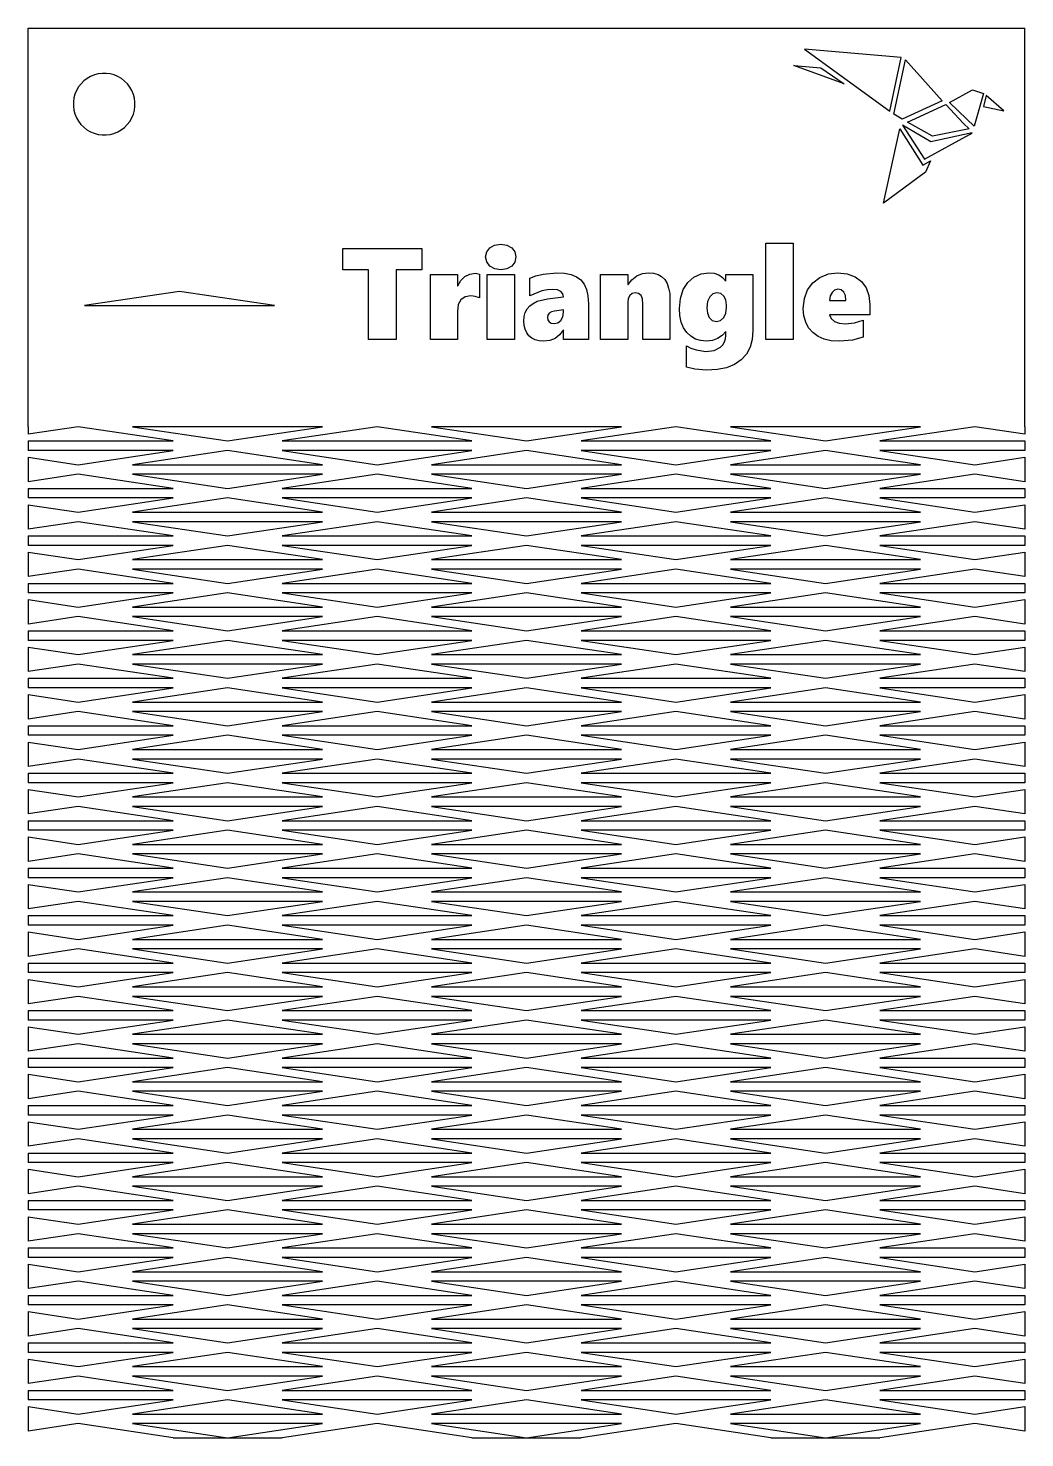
# Model space of a CAD drawing. Extents: x -52 to 52, y -74 to 74.
import ezdxf

# ---------------------------------------------------------------- set-up
doc = ezdxf.new("R2010")
doc.units = 0
doc.layers.get('0').update_dxf_attribs({"linetype": 'CONTINUOUS'})

msp = doc.modelspace()

# ---------------------------------------------------------------- linework, layer by layer
for p, q in [((-52.47, 74.24), (52.47, 74.24)), ((-52.47, 32.26), (-52.47, 74.24)), ((52.47, 32.26), (52.47, 74.24)), ((39.47, 71.14), (29.27, 72.02)), ((29.27, 72.02), (38.26, 65.49)), ((33.45, 68.39), (28.16, 70.3)), ((28.16, 70.3), (30.98, 70.06)), ((30.98, 70.06), (33.45, 68.39)), ((38.26, 65.49), (39.47, 71.14)), ((38.67, 65.18), (39.92, 70.91)), ((39.92, 70.91), (42.3, 68.24)), ((-46.91, 68.39), (-47.17, 68.06)), ((-46.61, 68.69), (-46.91, 68.39)), ((-46.27, 68.95), (-46.61, 68.69)), ((-45.9, 69.16), (-46.27, 68.95)), ((-45.5, 69.32), (-45.9, 69.16)), ((-45.09, 69.43), (-45.5, 69.32)), ((-44.67, 69.48), (-45.09, 69.43)), ((-44.25, 69.48), (-44.67, 69.48)), ((-43.83, 69.42), (-44.25, 69.48)), ((-43.42, 69.31), (-43.83, 69.42)), ((-43.02, 69.15), (-43.42, 69.31)), ((-42.66, 68.93), (-43.02, 69.15)), ((-42.32, 68.67), (-42.66, 68.93)), ((-42.02, 68.37), (-42.32, 68.67)), ((-41.76, 68.03), (-42.02, 68.37)), ((-47.66, 66.89), (-47.72, 66.47)), ((-47.55, 67.3), (-47.66, 66.89)), ((-47.38, 67.69), (-47.55, 67.3)), ((-47.17, 68.06), (-47.38, 67.69)), ((-41.55, 67.66), (-41.76, 68.03)), ((-41.39, 67.27), (-41.55, 67.66)), ((-41.28, 66.86), (-41.39, 67.27)), ((-41.23, 66.44), (-41.28, 66.86)), ((42.3, 68.24), (43.76, 66.59)), ((44.53, 66.43), (46.95, 67.73)), ((46.95, 67.73), (48.12, 67.36)), ((48.12, 67.36), (47.13, 63.91)), ((48.42, 67.16), (48.12, 65.99)), ((50.27, 65.53), (48.42, 67.16)), ((-47.72, 66.47), (-47.72, 66.04)), ((-47.72, 66.04), (-47.66, 65.62)), ((-47.66, 65.62), (-47.56, 65.21)), ((-41.4, 65.18), (-41.29, 65.59)), ((-41.29, 65.59), (-41.23, 66.01)), ((-41.23, 66.01), (-41.23, 66.44)), ((43.76, 66.59), (39.56, 64.66)), ((40.11, 64.33), (44.17, 66.21)), ((44.17, 66.21), (46.02, 64.21)), ((46.36, 64.65), (44.53, 66.43)), ((48.12, 65.99), (50.27, 65.53)), ((-47.56, 65.21), (-47.39, 64.81)), ((-47.39, 64.81), (-47.18, 64.45)), ((-47.18, 64.45), (-46.93, 64.11)), ((-46.93, 64.11), (-46.63, 63.81)), ((-42.34, 63.79), (-42.04, 64.09)), ((-42.04, 64.09), (-41.78, 64.42)), ((-41.78, 64.42), (-41.56, 64.79)), ((-41.56, 64.79), (-41.4, 65.18)), ((39.56, 64.66), (38.67, 65.18)), ((42.57, 62.26), (39.6, 64.02)), ((39.6, 64.02), (41.9, 60.44)), ((42.76, 62.88), (40.11, 64.33)), ((46.02, 64.21), (46.6, 63.65)), ((47.13, 63.91), (46.36, 64.65)), ((-46.63, 63.81), (-46.29, 63.55)), ((-46.29, 63.55), (-45.92, 63.33)), ((-45.92, 63.33), (-45.53, 63.17)), ((-45.53, 63.17), (-45.12, 63.05)), ((-45.12, 63.05), (-44.7, 63)), ((-44.7, 63), (-44.27, 63)), ((-44.27, 63), (-43.85, 63.05)), ((-43.85, 63.05), (-43.44, 63.16)), ((-43.44, 63.16), (-43.05, 63.32)), ((-43.05, 63.32), (-42.68, 63.53)), ((-42.68, 63.53), (-42.34, 63.79)), ((37.61, 55.82), (39.32, 63.63)), ((39.32, 63.63), (41.74, 59.8)), ((41.9, 60.44), (46.66, 63.05)), ((46.92, 63.2), (42.57, 62.26)), ((46.6, 63.65), (42.76, 62.88)), ((46.66, 63.05), (46.92, 63.2)), ((41.74, 59.8), (42.56, 60.28)), ((42.56, 60.28), (42.01, 59.07)), ((42.01, 59.07), (37.61, 55.82)), ((-19.34, 48.79), (-19.34, 51.05)), ((-19.34, 51.05), (-11.02, 51.05)), ((-11.02, 51.05), (-11.02, 48.79)), ((-4.3, 50.15), (-4.19, 50.69)), ((-4.19, 50.69), (-3.86, 51.11)), ((-3.86, 51.11), (-3.36, 51.38)), ((-3.36, 51.38), (-2.71, 51.48)), ((-2.71, 51.48), (-2.06, 51.38)), ((-2.06, 51.38), (-1.55, 51.11)), ((-1.55, 51.11), (-1.22, 50.69)), ((-1.22, 50.69), (-1.11, 50.15)), ((25.22, 41.44), (25.22, 51.6)), ((25.22, 51.6), (28.08, 51.6)), ((28.08, 51.6), (28.08, 41.44)), ((-4.18, 49.62), (-4.3, 50.15)), ((-3.85, 49.19), (-4.18, 49.62)), ((-3.34, 48.9), (-3.85, 49.19)), ((-1.55, 49.17), (-2.06, 48.89)), ((-1.22, 49.61), (-1.55, 49.17)), ((-1.11, 50.15), (-1.22, 49.61)), ((-16.65, 48.79), (-19.34, 48.79)), ((-16.65, 41.44), (-16.65, 48.79)), ((-13.74, 48.79), (-13.74, 41.44)), ((-11.02, 48.79), (-13.74, 48.79)), ((-10.12, 41.44), (-10.12, 48.3)), ((-10.12, 48.3), (-7.27, 48.3)), ((-7.27, 48.3), (-7.27, 47.1)), ((-7.24, 47.1), (-6.92, 47.67)), ((-6.92, 47.67), (-6.5, 48.08)), ((-6.5, 48.08), (-5.97, 48.34)), ((-5.97, 48.34), (-5.37, 48.42)), ((-5.37, 48.42), (-4.96, 48.34)), ((-4.96, 48.34), (-4.96, 45.85)), ((-4.14, 41.44), (-4.14, 48.3)), ((-4.14, 48.3), (-1.28, 48.3)), ((-2.71, 48.8), (-3.34, 48.9)), ((-2.06, 48.89), (-2.71, 48.8)), ((-1.28, 48.3), (-1.28, 41.44)), ((0.36, 47.92), (0.99, 48.14)), ((0.36, 46.06), (0.36, 47.92)), ((0.99, 48.14), (1.75, 48.32)), ((1.75, 48.32), (3.19, 48.47)), ((3.19, 48.47), (4, 48.42)), ((4, 48.42), (4.7, 48.28)), ((4.7, 48.28), (5.27, 48.05)), ((5.27, 48.05), (5.73, 47.72)), ((5.73, 47.72), (6.07, 47.29)), ((7.8, 41.44), (7.8, 48.3)), ((7.8, 48.3), (10.66, 48.3)), ((10.66, 48.3), (10.66, 47.23)), ((10.69, 47.23), (11.09, 47.75)), ((11.09, 47.75), (11.61, 48.15)), ((11.61, 48.15), (12.21, 48.39)), ((12.21, 48.39), (12.86, 48.47)), ((12.86, 48.47), (13.39, 48.43)), ((13.39, 48.43), (13.85, 48.29)), ((13.85, 48.29), (14.23, 48.07)), ((14.23, 48.07), (14.55, 47.76)), ((14.55, 47.76), (14.8, 47.36)), ((16.98, 47.45), (17.62, 48.01)), ((17.62, 48.01), (18.38, 48.36)), ((18.38, 48.36), (19.2, 48.47)), ((19.2, 48.47), (19.76, 48.42)), ((19.76, 48.42), (20.24, 48.25)), ((20.24, 48.25), (20.65, 47.98)), ((20.65, 47.98), (20.98, 47.59)), ((20.98, 47.59), (21, 47.59)), ((21, 47.59), (21, 48.3)), ((21, 48.3), (23.85, 48.3)), ((23.85, 48.3), (23.85, 42.39)), ((30.14, 47.42), (30.89, 47.99)), ((30.89, 47.99), (31.8, 48.35)), ((31.8, 48.35), (32.79, 48.47)), ((32.79, 48.47), (33.78, 48.37)), ((33.78, 48.37), (34.62, 48.05)), ((34.62, 48.05), (35.28, 47.56)), ((35.28, 47.56), (35.77, 46.89)), ((-36.53, 46.52), (-46.53, 45.02)), ((-26.53, 45.02), (-36.53, 46.52)), ((-7.27, 47.1), (-7.24, 47.1)), ((-5.85, 46.05), (-6.47, 45.95)), ((-5.4, 45.99), (-5.85, 46.05)), ((1.61, 46.56), (0.36, 46.06)), ((2.21, 46.68), (1.61, 46.56)), ((2.79, 46.72), (2.21, 46.68)), ((3.25, 46.67), (2.79, 46.72)), ((3.6, 46.51), (3.25, 46.67)), ((3.83, 46.26), (3.6, 46.51)), ((3.91, 45.96), (3.83, 46.26)), ((6.07, 47.29), (6.32, 46.72)), ((6.32, 46.72), (6.47, 46.04)), ((6.47, 46.04), (6.52, 45.22)), ((10.66, 47.23), (10.69, 47.23)), ((10.87, 46.09), (10.71, 45.76)), ((11.12, 46.31), (10.87, 46.09)), ((11.44, 46.38), (11.12, 46.31)), ((11.81, 46.31), (11.44, 46.38)), ((12.07, 46.1), (11.81, 46.31)), ((12.21, 45.73), (12.07, 46.1)), ((14.8, 47.36), (14.97, 46.87)), ((14.97, 46.87), (15.08, 46.29)), ((15.08, 46.29), (15.11, 45.63)), ((16.2, 45.78), (16.5, 46.7)), ((16.5, 46.7), (16.98, 47.45)), ((19.62, 46.27), (19.29, 45.95)), ((20.06, 46.38), (19.62, 46.27)), ((20.46, 46.29), (20.06, 46.38)), ((20.78, 46.02), (20.46, 46.29)), ((29.26, 45.76), (29.59, 46.67)), ((29.59, 46.67), (30.14, 47.42)), ((31.99, 46.04), (31.9, 45.55)), ((32.18, 46.41), (31.99, 46.04)), ((32.45, 46.66), (32.18, 46.41)), ((32.78, 46.74), (32.45, 46.66)), ((33.15, 46.67), (32.78, 46.74)), ((33.42, 46.44), (33.15, 46.67)), ((33.58, 46.07), (33.42, 46.44)), ((33.63, 45.55), (33.58, 46.07)), ((35.77, 46.89), (36.06, 46.07)), ((36.06, 46.07), (36.16, 45.13)), ((-46.53, 45.02), (-26.53, 45.02)), ((-7.18, 45.13), (-7.27, 44.41)), ((-6.91, 45.64), (-7.18, 45.13)), ((-6.47, 45.95), (-6.91, 45.64)), ((-4.96, 45.85), (-5.4, 45.99)), ((-0.13, 44.29), (0.06, 44.67)), ((0.06, 44.67), (0.34, 44.99)), ((0.34, 44.99), (0.69, 45.25)), ((0.69, 45.25), (1.11, 45.47)), ((1.11, 45.47), (2.2, 45.73)), ((2.2, 45.73), (3.91, 45.96)), ((3.91, 44.58), (2.94, 44.45)), ((3.91, 44.32), (3.91, 44.58)), ((6.52, 45.22), (6.52, 41.44)), ((10.71, 45.76), (10.66, 45.35)), ((10.66, 45.35), (10.66, 41.44)), ((12.26, 45.18), (12.21, 45.73)), ((12.26, 41.44), (12.26, 45.18)), ((15.11, 45.63), (15.11, 41.44)), ((16.1, 44.73), (16.2, 45.78)), ((16.15, 43.97), (16.1, 44.73)), ((19.07, 45.45), (19, 44.8)), ((19, 44.8), (19.06, 44.21)), ((19.29, 45.95), (19.07, 45.45)), ((20.98, 45.61), (20.78, 46.02)), ((21.05, 45.06), (20.98, 45.61)), ((20.98, 44.23), (21.05, 44.83)), ((21.05, 44.83), (21.05, 45.06)), ((29.15, 44.71), (29.26, 45.76)), ((29.21, 43.95), (29.15, 44.71)), ((31.9, 45.55), (33.63, 45.55)), ((36.16, 45.13), (36.16, 44.06)), ((-7.27, 44.41), (-7.27, 41.44)), ((-0.29, 43.39), (-0.25, 43.87)), ((-0.25, 42.93), (-0.29, 43.39)), ((-0.25, 43.87), (-0.13, 44.29)), ((2.26, 44.02), (2.22, 43.77)), ((2.22, 43.77), (2.26, 43.51)), ((2.4, 44.22), (2.26, 44.02)), ((2.26, 43.51), (2.39, 43.31)), ((2.39, 43.31), (2.61, 43.17)), ((2.62, 44.36), (2.4, 44.22)), ((2.61, 43.17), (2.9, 43.13)), ((2.94, 44.45), (2.62, 44.36)), ((2.9, 43.13), (3.31, 43.21)), ((3.31, 43.21), (3.63, 43.46)), ((3.63, 43.46), (3.84, 43.84)), ((3.84, 43.84), (3.91, 44.32)), ((16.29, 43.29), (16.15, 43.97)), ((16.53, 42.69), (16.29, 43.29)), ((19.06, 44.21), (19.24, 43.75)), ((19.24, 43.75), (19.55, 43.46)), ((19.55, 43.46), (20, 43.36)), ((20, 43.36), (20.44, 43.46)), ((20.44, 43.46), (20.77, 43.76)), ((20.77, 43.76), (20.98, 44.23)), ((29.4, 43.28), (29.21, 43.95)), ((29.71, 42.69), (29.4, 43.28)), ((31.91, 44.06), (32.08, 43.66)), ((36.16, 44.06), (31.91, 44.06)), ((32.08, 43.66), (32.42, 43.36)), ((32.42, 43.36), (32.93, 43.17)), ((32.93, 43.17), (33.58, 43.11)), ((33.58, 43.11), (34.55, 43.21)), ((34.55, 43.21), (35.47, 43.49)), ((35.47, 43.49), (35.47, 41.68)), ((-0.15, 42.52), (-0.25, 42.93)), ((0.02, 42.16), (-0.15, 42.52)), ((0.26, 41.84), (0.02, 42.16)), ((0.57, 41.59), (0.26, 41.84)), ((0.92, 41.41), (0.57, 41.59)), ((3.49, 41.95), (3.01, 41.57)), ((3.88, 42.48), (3.49, 41.95)), ((3.91, 42.48), (3.88, 42.48)), ((3.91, 41.44), (3.91, 42.48)), ((16.87, 42.19), (16.53, 42.69)), ((17.29, 41.79), (16.87, 42.19)), ((17.78, 41.5), (17.29, 41.79)), ((20.61, 41.88), (20.13, 41.55)), ((20.98, 42.3), (20.61, 41.88)), ((20.97, 41.51), (21, 41.88)), ((21, 42.3), (20.98, 42.3)), ((21, 41.88), (21, 42.3)), ((23.85, 42.39), (23.77, 41.46)), ((30.15, 42.19), (29.71, 42.69)), ((30.7, 41.78), (30.15, 42.19)), ((31.35, 41.5), (30.7, 41.78)), ((35.47, 41.68), (34.32, 41.37)), ((-13.74, 41.44), (-16.65, 41.44)), ((-7.27, 41.44), (-10.12, 41.44)), ((-1.28, 41.44), (-4.14, 41.44)), ((1.33, 41.3), (0.92, 41.41)), ((1.79, 41.27), (1.33, 41.3)), ((2.45, 41.34), (1.79, 41.27)), ((3.01, 41.57), (2.45, 41.34)), ((6.52, 41.44), (3.91, 41.44)), ((10.66, 41.44), (7.8, 41.44)), ((15.11, 41.44), (12.26, 41.44)), ((16.86, 38.54), (16.86, 40.78)), ((16.86, 40.78), (17.32, 40.54)), ((17.32, 40.54), (17.86, 40.35)), ((18.34, 41.33), (17.78, 41.5)), ((17.86, 40.35), (18.89, 40.19)), ((18.97, 41.27), (18.34, 41.33)), ((18.89, 40.19), (19.75, 40.3)), ((19.57, 41.34), (18.97, 41.27)), ((20.13, 41.55), (19.57, 41.34)), ((19.75, 40.3), (20.43, 40.65)), ((20.43, 40.65), (20.68, 40.9)), ((20.68, 40.9), (20.86, 41.19)), ((20.86, 41.19), (20.97, 41.51)), ((23.54, 40.63), (23.15, 39.92)), ((23.77, 41.46), (23.54, 40.63)), ((28.08, 41.44), (25.22, 41.44)), ((32.1, 41.32), (31.35, 41.5)), ((32.95, 41.27), (32.1, 41.32)), ((34.32, 41.37), (32.95, 41.27)), ((21.91, 38.83), (21.07, 38.48)), ((22.6, 39.31), (21.91, 38.83)), ((23.15, 39.92), (22.6, 39.31)), ((17.72, 38.31), (16.86, 38.54)), ((18.97, 38.21), (17.72, 38.31)), ((20.09, 38.28), (18.97, 38.21)), ((21.07, 38.48), (20.09, 38.28)), ((-47.22, 32.26), (-52.47, 31.47)), ((-52.47, 32.26), (-52.47, 31.47)), ((-37.22, 30.76), (-47.22, 32.26)), ((-41.48, 32.26), (-31.48, 30.76)), ((-21.48, 32.26), (-41.48, 32.26)), ((-31.48, 30.76), (-21.48, 32.26)), ((-15.74, 32.26), (-25.74, 30.76)), ((-5.74, 30.76), (-15.74, 32.26)), ((10, 32.26), (-10, 32.26)), ((-10, 32.26), (0, 30.76)), ((0, 30.76), (10, 32.26)), ((15.74, 32.26), (5.74, 30.76)), ((25.74, 30.76), (15.74, 32.26)), ((41.48, 32.26), (21.48, 32.26)), ((21.48, 32.26), (31.48, 30.76)), ((31.48, 30.76), (41.48, 32.26)), ((47.22, 32.26), (37.22, 30.76)), ((52.47, 31.47), (47.22, 32.26)), ((52.47, 32.26), (52.47, 31.47)), ((-52.47, 30.76), (-37.22, 30.76)), ((-52.47, 30.76), (-52.47, 29.76)), ((-37.22, 29.76), (-52.47, 29.76)), ((-47.22, 28.26), (-37.22, 29.76)), ((-31.48, 29.76), (-41.48, 28.26)), ((-21.48, 28.26), (-31.48, 29.76)), ((-25.74, 30.76), (-5.74, 30.76)), ((-25.74, 29.76), (-15.74, 28.26)), ((-5.74, 29.76), (-25.74, 29.76)), ((-15.74, 28.26), (-5.74, 29.76)), ((0, 29.76), (-10, 28.26)), ((10, 28.26), (0, 29.76)), ((5.74, 30.76), (25.74, 30.76)), ((5.74, 29.76), (15.74, 28.26)), ((25.74, 29.76), (5.74, 29.76)), ((15.74, 28.26), (25.74, 29.76)), ((31.48, 29.76), (21.48, 28.26)), ((41.48, 28.26), (31.48, 29.76)), ((37.22, 30.76), (52.47, 30.76)), ((37.22, 29.76), (47.22, 28.26)), ((52.47, 29.76), (37.22, 29.76)), ((52.47, 30.76), (52.47, 29.76)), ((-52.47, 29.05), (-47.22, 28.26)), ((-52.47, 29.05), (-52.47, 26.47)), ((-41.48, 28.26), (-21.48, 28.26)), ((-10, 28.26), (10, 28.26)), ((21.48, 28.26), (41.48, 28.26)), ((47.22, 28.26), (52.47, 29.05)), ((52.47, 29.05), (52.47, 26.47)), ((-47.22, 27.26), (-52.47, 26.47)), ((-37.22, 25.76), (-47.22, 27.26)), ((-21.48, 27.26), (-41.48, 27.26)), ((-41.48, 27.26), (-31.48, 25.76)), ((-31.48, 25.76), (-21.48, 27.26)), ((-15.74, 27.26), (-25.74, 25.76)), ((-5.74, 25.76), (-15.74, 27.26)), ((-10, 27.26), (0, 25.76)), ((10, 27.26), (-10, 27.26)), ((0, 25.76), (10, 27.26)), ((15.74, 27.26), (5.74, 25.76)), ((25.74, 25.76), (15.74, 27.26)), ((21.48, 27.26), (31.48, 25.76)), ((41.48, 27.26), (21.48, 27.26)), ((31.48, 25.76), (41.48, 27.26)), ((47.22, 27.26), (37.22, 25.76)), ((52.47, 26.47), (47.22, 27.26)), ((-52.47, 25.76), (-37.22, 25.76)), ((-52.47, 25.76), (-52.47, 24.76)), ((-25.74, 25.76), (-5.74, 25.76)), ((5.74, 25.76), (25.74, 25.76)), ((37.22, 25.76), (52.47, 25.76)), ((52.47, 25.76), (52.47, 24.76)), ((-37.22, 24.76), (-52.47, 24.76)), ((-52.47, 24.05), (-47.22, 23.26)), ((-52.47, 24.05), (-52.47, 21.47)), ((-47.22, 23.26), (-37.22, 24.76)), ((-31.48, 24.76), (-41.48, 23.26)), ((-21.48, 23.26), (-31.48, 24.76)), ((-5.74, 24.76), (-25.74, 24.76)), ((-25.74, 24.76), (-15.74, 23.26)), ((-15.74, 23.26), (-5.74, 24.76)), ((0, 24.76), (-10, 23.26)), ((10, 23.26), (0, 24.76)), ((5.74, 24.76), (15.74, 23.26)), ((25.74, 24.76), (5.74, 24.76)), ((15.74, 23.26), (25.74, 24.76)), ((31.48, 24.76), (21.48, 23.26)), ((41.48, 23.26), (31.48, 24.76)), ((37.22, 24.76), (47.22, 23.26)), ((52.47, 24.76), (37.22, 24.76)), ((47.22, 23.26), (52.47, 24.05)), ((52.47, 24.05), (52.47, 21.47)), ((-41.48, 23.26), (-21.48, 23.26)), ((-10, 23.26), (10, 23.26)), ((21.48, 23.26), (41.48, 23.26)), ((-47.22, 22.26), (-52.47, 21.47)), ((-37.22, 20.76), (-47.22, 22.26)), ((-21.48, 22.26), (-41.48, 22.26)), ((-41.48, 22.26), (-31.48, 20.76)), ((-31.48, 20.76), (-21.48, 22.26)), ((-15.74, 22.26), (-25.74, 20.76)), ((-5.74, 20.76), (-15.74, 22.26)), ((10, 22.26), (-10, 22.26)), ((-10, 22.26), (0, 20.76)), ((0, 20.76), (10, 22.26)), ((15.74, 22.26), (5.74, 20.76)), ((25.74, 20.76), (15.74, 22.26)), ((21.48, 22.26), (31.48, 20.76)), ((41.48, 22.26), (21.48, 22.26)), ((31.48, 20.76), (41.48, 22.26)), ((47.22, 22.26), (37.22, 20.76)), ((52.47, 21.47), (47.22, 22.26)), ((-52.47, 20.76), (-37.22, 20.76)), ((-52.47, 20.76), (-52.47, 19.76)), ((-37.22, 19.76), (-52.47, 19.76)), ((-47.22, 18.26), (-37.22, 19.76)), ((-31.48, 19.76), (-41.48, 18.26)), ((-21.48, 18.26), (-31.48, 19.76)), ((-25.74, 20.76), (-5.74, 20.76)), ((-25.74, 19.76), (-15.74, 18.26)), ((-5.74, 19.76), (-25.74, 19.76)), ((-15.74, 18.26), (-5.74, 19.76)), ((0, 19.76), (-10, 18.26)), ((10, 18.26), (0, 19.76)), ((5.74, 20.76), (25.74, 20.76)), ((5.74, 19.76), (15.74, 18.26)), ((25.74, 19.76), (5.74, 19.76)), ((15.74, 18.26), (25.74, 19.76)), ((31.48, 19.76), (21.48, 18.26)), ((41.48, 18.26), (31.48, 19.76)), ((37.22, 20.76), (52.47, 20.76)), ((37.22, 19.76), (47.22, 18.26)), ((52.47, 19.76), (37.22, 19.76)), ((52.47, 20.76), (52.47, 19.76)), ((-52.47, 19.05), (-47.22, 18.26)), ((-52.47, 19.05), (-52.47, 16.47)), ((-41.48, 18.26), (-21.48, 18.26)), ((-10, 18.26), (10, 18.26)), ((21.48, 18.26), (41.48, 18.26)), ((47.22, 18.26), (52.47, 19.05)), ((52.47, 19.05), (52.47, 16.47)), ((-47.22, 17.26), (-52.47, 16.47)), ((-37.22, 15.76), (-47.22, 17.26)), ((-21.48, 17.26), (-41.48, 17.26)), ((-41.48, 17.26), (-31.48, 15.76)), ((-31.48, 15.76), (-21.48, 17.26)), ((-15.74, 17.26), (-25.74, 15.76)), ((-5.74, 15.76), (-15.74, 17.26)), ((-10, 17.26), (0, 15.76)), ((10, 17.26), (-10, 17.26)), ((0, 15.76), (10, 17.26)), ((15.74, 17.26), (5.74, 15.76)), ((25.74, 15.76), (15.74, 17.26)), ((21.48, 17.26), (31.48, 15.76)), ((41.48, 17.26), (21.48, 17.26)), ((31.48, 15.76), (41.48, 17.26)), ((47.22, 17.26), (37.22, 15.76)), ((52.47, 16.47), (47.22, 17.26)), ((-52.47, 15.76), (-37.22, 15.76)), ((-52.47, 15.76), (-52.47, 14.76)), ((-25.74, 15.76), (-5.74, 15.76)), ((5.74, 15.76), (25.74, 15.76)), ((37.22, 15.76), (52.47, 15.76)), ((52.47, 15.76), (52.47, 14.76)), ((-37.22, 14.76), (-52.47, 14.76)), ((-52.47, 14.05), (-47.22, 13.26)), ((-52.47, 14.05), (-52.47, 11.47)), ((-47.22, 13.26), (-37.22, 14.76)), ((-31.48, 14.76), (-41.48, 13.26)), ((-21.48, 13.26), (-31.48, 14.76)), ((-25.74, 14.76), (-15.74, 13.26)), ((-5.74, 14.76), (-25.74, 14.76)), ((-15.74, 13.26), (-5.74, 14.76)), ((0, 14.76), (-10, 13.26)), ((10, 13.26), (0, 14.76)), ((5.74, 14.76), (15.74, 13.26)), ((25.74, 14.76), (5.74, 14.76)), ((15.74, 13.26), (25.74, 14.76)), ((31.48, 14.76), (21.48, 13.26)), ((41.48, 13.26), (31.48, 14.76)), ((37.22, 14.76), (47.22, 13.26)), ((52.47, 14.76), (37.22, 14.76)), ((47.22, 13.26), (52.47, 14.05)), ((52.47, 14.05), (52.47, 11.47)), ((-47.22, 12.26), (-52.47, 11.47)), ((-37.22, 10.76), (-47.22, 12.26)), ((-41.48, 13.26), (-21.48, 13.26)), ((-21.48, 12.26), (-41.48, 12.26)), ((-41.48, 12.26), (-31.48, 10.76)), ((-31.48, 10.76), (-21.48, 12.26)), ((-15.74, 12.26), (-25.74, 10.76)), ((-5.74, 10.76), (-15.74, 12.26)), ((-10, 13.26), (10, 13.26)), ((-10, 12.26), (0, 10.76)), ((10, 12.26), (-10, 12.26)), ((0, 10.76), (10, 12.26)), ((15.74, 12.26), (5.74, 10.76)), ((25.74, 10.76), (15.74, 12.26)), ((21.48, 13.26), (41.48, 13.26)), ((41.48, 12.26), (21.48, 12.26)), ((21.48, 12.26), (31.48, 10.76)), ((31.48, 10.76), (41.48, 12.26)), ((47.22, 12.26), (37.22, 10.76)), ((52.47, 11.47), (47.22, 12.26)), ((-52.47, 10.76), (-37.22, 10.76)), ((-52.47, 10.76), (-52.47, 9.76)), ((-25.74, 10.76), (-5.74, 10.76)), ((5.74, 10.76), (25.74, 10.76)), ((37.22, 10.76), (52.47, 10.76)), ((52.47, 10.76), (52.47, 9.76)), ((-37.22, 9.76), (-52.47, 9.76)), ((-52.47, 9.05), (-47.22, 8.26)), ((-52.47, 9.05), (-52.47, 6.47)), ((-47.22, 8.26), (-37.22, 9.76)), ((-31.48, 9.76), (-41.48, 8.26)), ((-21.48, 8.26), (-31.48, 9.76)), ((-25.74, 9.76), (-15.74, 8.26)), ((-5.74, 9.76), (-25.74, 9.76)), ((-15.74, 8.26), (-5.74, 9.76)), ((0, 9.76), (-10, 8.26)), ((10, 8.26), (0, 9.76)), ((5.74, 9.76), (15.74, 8.26)), ((25.74, 9.76), (5.74, 9.76)), ((15.74, 8.26), (25.74, 9.76)), ((31.48, 9.76), (21.48, 8.26)), ((41.48, 8.26), (31.48, 9.76)), ((37.22, 9.76), (47.22, 8.26)), ((52.47, 9.76), (37.22, 9.76)), ((47.22, 8.26), (52.47, 9.05)), ((52.47, 9.05), (52.47, 6.47)), ((-41.48, 8.26), (-21.48, 8.26)), ((-10, 8.26), (10, 8.26)), ((21.48, 8.26), (41.48, 8.26)), ((-47.22, 7.26), (-52.47, 6.47)), ((-37.22, 5.76), (-47.22, 7.26)), ((-21.48, 7.26), (-41.48, 7.26)), ((-41.48, 7.26), (-31.48, 5.76)), ((-31.48, 5.76), (-21.48, 7.26)), ((-15.74, 7.26), (-25.74, 5.76)), ((-5.74, 5.76), (-15.74, 7.26)), ((10, 7.26), (-10, 7.26)), ((-10, 7.26), (0, 5.76)), ((0, 5.76), (10, 7.26)), ((15.74, 7.26), (5.74, 5.76)), ((25.74, 5.76), (15.74, 7.26)), ((21.48, 7.26), (31.48, 5.76)), ((41.48, 7.26), (21.48, 7.26)), ((31.48, 5.76), (41.48, 7.26)), ((47.22, 7.26), (37.22, 5.76)), ((52.47, 6.47), (47.22, 7.26)), ((-52.47, 5.76), (-37.22, 5.76)), ((-52.47, 5.76), (-52.47, 4.76)), ((-37.22, 4.76), (-52.47, 4.76)), ((-47.22, 3.26), (-37.22, 4.76)), ((-31.48, 4.76), (-41.48, 3.26)), ((-21.48, 3.26), (-31.48, 4.76)), ((-25.74, 5.76), (-5.74, 5.76)), ((-25.74, 4.76), (-15.74, 3.26)), ((-5.74, 4.76), (-25.74, 4.76)), ((-15.74, 3.26), (-5.74, 4.76)), ((0, 4.76), (-10, 3.26)), ((10, 3.26), (0, 4.76)), ((5.74, 5.76), (25.74, 5.76)), ((5.74, 4.76), (15.74, 3.26)), ((25.74, 4.76), (5.74, 4.76)), ((15.74, 3.26), (25.74, 4.76)), ((31.48, 4.76), (21.48, 3.26)), ((41.48, 3.26), (31.48, 4.76)), ((37.22, 5.76), (52.47, 5.76)), ((37.22, 4.76), (47.22, 3.26)), ((52.47, 4.76), (37.22, 4.76)), ((52.47, 5.76), (52.47, 4.76)), ((-52.47, 4.05), (-47.22, 3.26)), ((-52.47, 4.05), (-52.47, 1.47)), ((-41.48, 3.26), (-21.48, 3.26)), ((-10, 3.26), (10, 3.26)), ((21.48, 3.26), (41.48, 3.26)), ((47.22, 3.26), (52.47, 4.05)), ((52.47, 4.05), (52.47, 1.47)), ((-47.22, 2.26), (-52.47, 1.47)), ((-37.22, 0.76), (-47.22, 2.26)), ((-21.48, 2.26), (-41.48, 2.26)), ((-41.48, 2.26), (-31.48, 0.76)), ((-31.48, 0.76), (-21.48, 2.26)), ((-15.74, 2.26), (-25.74, 0.76)), ((-5.74, 0.76), (-15.74, 2.26)), ((-10, 2.26), (0, 0.76)), ((10, 2.26), (-10, 2.26)), ((0, 0.76), (10, 2.26)), ((15.74, 2.26), (5.74, 0.76)), ((25.74, 0.76), (15.74, 2.26)), ((41.48, 2.26), (21.48, 2.26)), ((21.48, 2.26), (31.48, 0.76)), ((31.48, 0.76), (41.48, 2.26)), ((47.22, 2.26), (37.22, 0.76)), ((52.47, 1.47), (47.22, 2.26)), ((-52.47, 0.76), (-37.22, 0.76)), ((-52.47, 0.76), (-52.47, -0.24)), ((-25.74, 0.76), (-5.74, 0.76)), ((5.74, 0.76), (25.74, 0.76)), ((37.22, 0.76), (52.47, 0.76)), ((52.47, 0.76), (52.47, -0.24)), ((-37.22, -0.24), (-52.47, -0.24)), ((-52.47, -0.95), (-47.22, -1.74)), ((-52.47, -0.95), (-52.47, -3.53)), ((-47.22, -1.74), (-37.22, -0.24)), ((-31.48, -0.24), (-41.48, -1.74)), ((-21.48, -1.74), (-31.48, -0.24)), ((-25.74, -0.24), (-15.74, -1.74)), ((-5.74, -0.24), (-25.74, -0.24)), ((-15.74, -1.74), (-5.74, -0.24)), ((0, -0.24), (-10, -1.74)), ((10, -1.74), (0, -0.24)), ((5.74, -0.24), (15.74, -1.74)), ((25.74, -0.24), (5.74, -0.24)), ((15.74, -1.74), (25.74, -0.24)), ((31.48, -0.24), (21.48, -1.74)), ((41.48, -1.74), (31.48, -0.24)), ((37.22, -0.24), (47.22, -1.74)), ((52.47, -0.24), (37.22, -0.24)), ((47.22, -1.74), (52.47, -0.95)), ((52.47, -0.95), (52.47, -3.53)), ((-47.22, -2.74), (-52.47, -3.53)), ((-37.22, -4.24), (-47.22, -2.74)), ((-41.48, -1.74), (-21.48, -1.74)), ((-21.48, -2.74), (-41.48, -2.74)), ((-41.48, -2.74), (-31.48, -4.24)), ((-31.48, -4.24), (-21.48, -2.74)), ((-15.74, -2.74), (-25.74, -4.24)), ((-5.74, -4.24), (-15.74, -2.74)), ((-10, -1.74), (10, -1.74)), ((10, -2.74), (-10, -2.74)), ((-10, -2.74), (0, -4.24)), ((0, -4.24), (10, -2.74)), ((15.74, -2.74), (5.74, -4.24)), ((25.74, -4.24), (15.74, -2.74)), ((21.48, -1.74), (41.48, -1.74)), ((21.48, -2.74), (31.48, -4.24)), ((41.48, -2.74), (21.48, -2.74)), ((31.48, -4.24), (41.48, -2.74)), ((47.22, -2.74), (37.22, -4.24)), ((52.47, -3.53), (47.22, -2.74)), ((-52.47, -4.24), (-37.22, -4.24)), ((-52.47, -4.24), (-52.47, -5.24)), ((-25.74, -4.24), (-5.74, -4.24)), ((5.74, -4.24), (25.74, -4.24)), ((37.22, -4.24), (52.47, -4.24)), ((52.47, -4.24), (52.47, -5.24)), ((-37.22, -5.24), (-52.47, -5.24)), ((-47.22, -6.74), (-37.22, -5.24)), ((-31.48, -5.24), (-41.48, -6.74)), ((-21.48, -6.74), (-31.48, -5.24)), ((-25.74, -5.24), (-15.74, -6.74)), ((-5.74, -5.24), (-25.74, -5.24)), ((-15.74, -6.74), (-5.74, -5.24)), ((0, -5.24), (-10, -6.74)), ((10, -6.74), (0, -5.24)), ((5.74, -5.24), (15.74, -6.74)), ((25.74, -5.24), (5.74, -5.24)), ((15.74, -6.74), (25.74, -5.24)), ((31.48, -5.24), (21.48, -6.74)), ((41.48, -6.74), (31.48, -5.24)), ((37.22, -5.24), (47.22, -6.74)), ((52.47, -5.24), (37.22, -5.24)), ((-52.47, -5.95), (-47.22, -6.74)), ((-52.47, -5.95), (-52.47, -8.53)), ((-41.48, -6.74), (-21.48, -6.74)), ((-10, -6.74), (10, -6.74)), ((21.48, -6.74), (41.48, -6.74)), ((47.22, -6.74), (52.47, -5.95)), ((52.47, -5.95), (52.47, -8.53)), ((-47.22, -7.74), (-52.47, -8.53)), ((-37.22, -9.24), (-47.22, -7.74)), ((-41.48, -7.74), (-31.48, -9.24)), ((-21.48, -7.74), (-41.48, -7.74)), ((-31.48, -9.24), (-21.48, -7.74)), ((-15.74, -7.74), (-25.74, -9.24)), ((-5.74, -9.24), (-15.74, -7.74)), ((-10, -7.74), (0, -9.24)), ((10, -7.74), (-10, -7.74)), ((0, -9.24), (10, -7.74)), ((15.74, -7.74), (5.74, -9.24)), ((25.74, -9.24), (15.74, -7.74)), ((21.48, -7.74), (31.48, -9.24)), ((41.48, -7.74), (21.48, -7.74)), ((31.48, -9.24), (41.48, -7.74)), ((47.22, -7.74), (37.22, -9.24)), ((52.47, -8.53), (47.22, -7.74)), ((-52.47, -9.24), (-37.22, -9.24)), ((-52.47, -9.24), (-52.47, -10.24)), ((-37.22, -10.24), (-52.47, -10.24)), ((-47.22, -11.74), (-37.22, -10.24)), ((-31.48, -10.24), (-41.48, -11.74)), ((-21.48, -11.74), (-31.48, -10.24)), ((-25.74, -9.24), (-5.74, -9.24)), ((-5.74, -10.24), (-25.74, -10.24)), ((-25.74, -10.24), (-15.74, -11.74)), ((-15.74, -11.74), (-5.74, -10.24)), ((0, -10.24), (-10, -11.74)), ((10, -11.74), (0, -10.24)), ((5.74, -9.24), (25.74, -9.24)), ((25.74, -10.24), (5.74, -10.24)), ((5.74, -10.24), (15.74, -11.74)), ((15.74, -11.74), (25.74, -10.24)), ((31.48, -10.24), (21.48, -11.74)), ((41.48, -11.74), (31.48, -10.24)), ((37.22, -9.24), (52.47, -9.24)), ((37.22, -10.24), (47.22, -11.74)), ((52.47, -10.24), (37.22, -10.24)), ((52.47, -9.24), (52.47, -10.24)), ((-52.47, -10.95), (-47.22, -11.74)), ((-52.47, -10.95), (-52.47, -13.53)), ((-41.48, -11.74), (-21.48, -11.74)), ((-10, -11.74), (10, -11.74)), ((21.48, -11.74), (41.48, -11.74)), ((47.22, -11.74), (52.47, -10.95)), ((52.47, -10.95), (52.47, -13.53)), ((-47.22, -12.74), (-52.47, -13.53)), ((-37.22, -14.24), (-47.22, -12.74)), ((-21.48, -12.74), (-41.48, -12.74)), ((-41.48, -12.74), (-31.48, -14.24)), ((-31.48, -14.24), (-21.48, -12.74)), ((-15.74, -12.74), (-25.74, -14.24)), ((-5.74, -14.24), (-15.74, -12.74)), ((10, -12.74), (-10, -12.74)), ((-10, -12.74), (0, -14.24)), ((0, -14.24), (10, -12.74)), ((15.74, -12.74), (5.74, -14.24)), ((25.74, -14.24), (15.74, -12.74)), ((41.48, -12.74), (21.48, -12.74)), ((21.48, -12.74), (31.48, -14.24)), ((31.48, -14.24), (41.48, -12.74)), ((47.22, -12.74), (37.22, -14.24)), ((52.47, -13.53), (47.22, -12.74)), ((-52.47, -14.24), (-37.22, -14.24)), ((-52.47, -14.24), (-52.47, -15.24)), ((-25.74, -14.24), (-5.74, -14.24)), ((5.74, -14.24), (25.74, -14.24)), ((37.22, -14.24), (52.47, -14.24)), ((52.47, -14.24), (52.47, -15.24)), ((-37.22, -15.24), (-52.47, -15.24)), ((-52.47, -15.95), (-47.22, -16.74)), ((-52.47, -15.95), (-52.47, -18.53)), ((-47.22, -16.74), (-37.22, -15.24)), ((-31.48, -15.24), (-41.48, -16.74)), ((-21.48, -16.74), (-31.48, -15.24)), ((-5.74, -15.24), (-25.74, -15.24)), ((-25.74, -15.24), (-15.74, -16.74)), ((-15.74, -16.74), (-5.74, -15.24)), ((0, -15.24), (-10, -16.74)), ((10, -16.74), (0, -15.24)), ((5.74, -15.24), (15.74, -16.74)), ((25.74, -15.24), (5.74, -15.24)), ((15.74, -16.74), (25.74, -15.24)), ((31.48, -15.24), (21.48, -16.74)), ((41.48, -16.74), (31.48, -15.24)), ((37.22, -15.24), (47.22, -16.74)), ((52.47, -15.24), (37.22, -15.24)), ((47.22, -16.74), (52.47, -15.95)), ((52.47, -15.95), (52.47, -18.53)), ((-47.22, -17.74), (-52.47, -18.53)), ((-37.22, -19.24), (-47.22, -17.74)), ((-41.48, -16.74), (-21.48, -16.74)), ((-41.48, -17.74), (-31.48, -19.24)), ((-21.48, -17.74), (-41.48, -17.74)), ((-31.48, -19.24), (-21.48, -17.74)), ((-15.74, -17.74), (-25.74, -19.24)), ((-5.74, -19.24), (-15.74, -17.74)), ((-10, -16.74), (10, -16.74)), ((10, -17.74), (-10, -17.74)), ((-10, -17.74), (0, -19.24)), ((0, -19.24), (10, -17.74)), ((15.74, -17.74), (5.74, -19.24)), ((25.74, -19.24), (15.74, -17.74)), ((21.48, -16.74), (41.48, -16.74)), ((21.48, -17.74), (31.48, -19.24)), ((41.48, -17.74), (21.48, -17.74)), ((31.48, -19.24), (41.48, -17.74)), ((47.22, -17.74), (37.22, -19.24)), ((52.47, -18.53), (47.22, -17.74)), ((-52.47, -19.24), (-37.22, -19.24)), ((-52.47, -19.24), (-52.47, -20.24)), ((-25.74, -19.24), (-5.74, -19.24)), ((5.74, -19.24), (25.74, -19.24)), ((37.22, -19.24), (52.47, -19.24)), ((52.47, -19.24), (52.47, -20.24)), ((-37.22, -20.24), (-52.47, -20.24)), ((-47.22, -21.74), (-37.22, -20.24)), ((-31.48, -20.24), (-41.48, -21.74)), ((-21.48, -21.74), (-31.48, -20.24)), ((-25.74, -20.24), (-15.74, -21.74)), ((-5.74, -20.24), (-25.74, -20.24)), ((-15.74, -21.74), (-5.74, -20.24)), ((0, -20.24), (-10, -21.74)), ((10, -21.74), (0, -20.24)), ((5.74, -20.24), (15.74, -21.74)), ((25.74, -20.24), (5.74, -20.24)), ((15.74, -21.74), (25.74, -20.24)), ((31.48, -20.24), (21.48, -21.74)), ((41.48, -21.74), (31.48, -20.24)), ((37.22, -20.24), (47.22, -21.74)), ((52.47, -20.24), (37.22, -20.24)), ((-52.47, -20.95), (-47.22, -21.74)), ((-52.47, -20.95), (-52.47, -23.53)), ((-41.48, -21.74), (-21.48, -21.74)), ((-10, -21.74), (10, -21.74)), ((21.48, -21.74), (41.48, -21.74)), ((47.22, -21.74), (52.47, -20.95)), ((52.47, -20.95), (52.47, -23.53)), ((-47.22, -22.74), (-52.47, -23.53)), ((-37.22, -24.24), (-47.22, -22.74)), ((-21.48, -22.74), (-41.48, -22.74)), ((-41.48, -22.74), (-31.48, -24.24)), ((-31.48, -24.24), (-21.48, -22.74)), ((-15.74, -22.74), (-25.74, -24.24)), ((-5.74, -24.24), (-15.74, -22.74)), ((-10, -22.74), (0, -24.24)), ((10, -22.74), (-10, -22.74)), ((0, -24.24), (10, -22.74)), ((15.74, -22.74), (5.74, -24.24)), ((25.74, -24.24), (15.74, -22.74)), ((41.48, -22.74), (21.48, -22.74)), ((21.48, -22.74), (31.48, -24.24)), ((31.48, -24.24), (41.48, -22.74)), ((47.22, -22.74), (37.22, -24.24)), ((52.47, -23.53), (47.22, -22.74)), ((-52.47, -24.24), (-37.22, -24.24)), ((-52.47, -24.24), (-52.47, -25.24)), ((-37.22, -25.24), (-52.47, -25.24)), ((-47.22, -26.74), (-37.22, -25.24)), ((-31.48, -25.24), (-41.48, -26.74)), ((-21.48, -26.74), (-31.48, -25.24)), ((-25.74, -24.24), (-5.74, -24.24)), ((-25.74, -25.24), (-15.74, -26.74)), ((-5.74, -25.24), (-25.74, -25.24)), ((-15.74, -26.74), (-5.74, -25.24)), ((0, -25.24), (-10, -26.74)), ((10, -26.74), (0, -25.24)), ((5.74, -24.24), (25.74, -24.24)), ((25.74, -25.24), (5.74, -25.24)), ((5.74, -25.24), (15.74, -26.74)), ((15.74, -26.74), (25.74, -25.24)), ((31.48, -25.24), (21.48, -26.74)), ((41.48, -26.74), (31.48, -25.24)), ((37.22, -24.24), (52.47, -24.24)), ((37.22, -25.24), (47.22, -26.74)), ((52.47, -25.24), (37.22, -25.24)), ((52.47, -24.24), (52.47, -25.24)), ((-52.47, -25.95), (-47.22, -26.74)), ((-52.47, -25.95), (-52.47, -28.53)), ((47.22, -26.74), (52.47, -25.95)), ((52.47, -25.95), (52.47, -28.53)), ((-47.22, -27.74), (-52.47, -28.53)), ((-37.22, -29.24), (-47.22, -27.74)), ((-41.48, -26.74), (-21.48, -26.74)), ((-21.48, -27.74), (-41.48, -27.74)), ((-41.48, -27.74), (-31.48, -29.24)), ((-31.48, -29.24), (-21.48, -27.74)), ((-15.74, -27.74), (-25.74, -29.24)), ((-5.74, -29.24), (-15.74, -27.74)), ((-10, -26.74), (10, -26.74)), ((-10, -27.74), (0, -29.24)), ((10, -27.74), (-10, -27.74)), ((0, -29.24), (10, -27.74)), ((15.74, -27.74), (5.74, -29.24)), ((25.74, -29.24), (15.74, -27.74)), ((21.48, -26.74), (41.48, -26.74)), ((21.48, -27.74), (31.48, -29.24)), ((41.48, -27.74), (21.48, -27.74)), ((31.48, -29.24), (41.48, -27.74)), ((47.22, -27.74), (37.22, -29.24)), ((52.47, -28.53), (47.22, -27.74)), ((-52.47, -29.24), (-37.22, -29.24)), ((-52.47, -29.24), (-52.47, -30.24)), ((-25.74, -29.24), (-5.74, -29.24)), ((5.74, -29.24), (25.74, -29.24)), ((37.22, -29.24), (52.47, -29.24)), ((52.47, -29.24), (52.47, -30.24)), ((-37.22, -30.24), (-52.47, -30.24)), ((-52.47, -30.95), (-47.22, -31.74)), ((-52.47, -30.95), (-52.47, -33.53)), ((-47.22, -31.74), (-37.22, -30.24)), ((-31.48, -30.24), (-41.48, -31.74)), ((-21.48, -31.74), (-31.48, -30.24)), ((-5.74, -30.24), (-25.74, -30.24)), ((-25.74, -30.24), (-15.74, -31.74)), ((-15.74, -31.74), (-5.74, -30.24)), ((0, -30.24), (-10, -31.74)), ((10, -31.74), (0, -30.24)), ((25.74, -30.24), (5.74, -30.24)), ((5.74, -30.24), (15.74, -31.74)), ((15.74, -31.74), (25.74, -30.24)), ((31.48, -30.24), (21.48, -31.74)), ((41.48, -31.74), (31.48, -30.24)), ((37.22, -30.24), (47.22, -31.74)), ((52.47, -30.24), (37.22, -30.24)), ((47.22, -31.74), (52.47, -30.95)), ((52.47, -30.95), (52.47, -33.53)), ((-41.48, -31.74), (-21.48, -31.74)), ((-10, -31.74), (10, -31.74)), ((21.48, -31.74), (41.48, -31.74)), ((-47.22, -32.74), (-52.47, -33.53)), ((-37.22, -34.24), (-47.22, -32.74)), ((-41.48, -32.74), (-31.48, -34.24)), ((-21.48, -32.74), (-41.48, -32.74)), ((-31.48, -34.24), (-21.48, -32.74)), ((-15.74, -32.74), (-25.74, -34.24)), ((-5.74, -34.24), (-15.74, -32.74)), ((-10, -32.74), (0, -34.24)), ((10, -32.74), (-10, -32.74)), ((0, -34.24), (10, -32.74)), ((15.74, -32.74), (5.74, -34.24)), ((25.74, -34.24), (15.74, -32.74)), ((41.48, -32.74), (21.48, -32.74)), ((21.48, -32.74), (31.48, -34.24)), ((31.48, -34.24), (41.48, -32.74)), ((47.22, -32.74), (37.22, -34.24)), ((52.47, -33.53), (47.22, -32.74)), ((-52.47, -34.24), (-37.22, -34.24)), ((-52.47, -34.24), (-52.47, -35.24)), ((-37.22, -35.24), (-52.47, -35.24)), ((-47.22, -36.74), (-37.22, -35.24)), ((-31.48, -35.24), (-41.48, -36.74)), ((-21.48, -36.74), (-31.48, -35.24)), ((-25.74, -34.24), (-5.74, -34.24)), ((-25.74, -35.24), (-15.74, -36.74)), ((-5.74, -35.24), (-25.74, -35.24)), ((-15.74, -36.74), (-5.74, -35.24)), ((0, -35.24), (-10, -36.74)), ((10, -36.74), (0, -35.24)), ((5.74, -34.24), (25.74, -34.24)), ((5.74, -35.24), (15.74, -36.74)), ((25.74, -35.24), (5.74, -35.24)), ((15.74, -36.74), (25.74, -35.24)), ((31.48, -35.24), (21.48, -36.74)), ((41.48, -36.74), (31.48, -35.24)), ((37.22, -34.24), (52.47, -34.24)), ((37.22, -35.24), (47.22, -36.74)), ((52.47, -35.24), (37.22, -35.24)), ((52.47, -34.24), (52.47, -35.24)), ((-52.47, -35.95), (-47.22, -36.74)), ((-52.47, -35.95), (-52.47, -38.53)), ((-41.48, -36.74), (-21.48, -36.74)), ((-10, -36.74), (10, -36.74)), ((21.48, -36.74), (41.48, -36.74)), ((47.22, -36.74), (52.47, -35.95)), ((52.47, -35.95), (52.47, -38.53)), ((-47.22, -37.74), (-52.47, -38.53)), ((-37.22, -39.24), (-47.22, -37.74)), ((-21.48, -37.74), (-41.48, -37.74)), ((-41.48, -37.74), (-31.48, -39.24)), ((-31.48, -39.24), (-21.48, -37.74)), ((-15.74, -37.74), (-25.74, -39.24)), ((-5.74, -39.24), (-15.74, -37.74)), ((10, -37.74), (-10, -37.74)), ((-10, -37.74), (0, -39.24)), ((0, -39.24), (10, -37.74)), ((15.74, -37.74), (5.74, -39.24)), ((25.74, -39.24), (15.74, -37.74)), ((21.48, -37.74), (31.48, -39.24)), ((41.48, -37.74), (21.48, -37.74)), ((31.48, -39.24), (41.48, -37.74)), ((47.22, -37.74), (37.22, -39.24)), ((52.47, -38.53), (47.22, -37.74)), ((-52.47, -39.24), (-37.22, -39.24)), ((-52.47, -39.24), (-52.47, -40.24)), ((-25.74, -39.24), (-5.74, -39.24)), ((5.74, -39.24), (25.74, -39.24)), ((37.22, -39.24), (52.47, -39.24)), ((52.47, -39.24), (52.47, -40.24)), ((-37.22, -40.24), (-52.47, -40.24)), ((-52.47, -40.95), (-47.22, -41.74)), ((-52.47, -40.95), (-52.47, -43.53)), ((-47.22, -41.74), (-37.22, -40.24)), ((-31.48, -40.24), (-41.48, -41.74)), ((-21.48, -41.74), (-31.48, -40.24)), ((-25.74, -40.24), (-15.74, -41.74)), ((-5.74, -40.24), (-25.74, -40.24)), ((-15.74, -41.74), (-5.74, -40.24)), ((0, -40.24), (-10, -41.74)), ((10, -41.74), (0, -40.24)), ((5.74, -40.24), (15.74, -41.74)), ((25.74, -40.24), (5.74, -40.24)), ((15.74, -41.74), (25.74, -40.24)), ((31.48, -40.24), (21.48, -41.74)), ((41.48, -41.74), (31.48, -40.24)), ((37.22, -40.24), (47.22, -41.74)), ((52.47, -40.24), (37.22, -40.24)), ((47.22, -41.74), (52.47, -40.95)), ((52.47, -40.95), (52.47, -43.53)), ((-47.22, -42.74), (-52.47, -43.53)), ((-37.22, -44.24), (-47.22, -42.74)), ((-41.48, -41.74), (-21.48, -41.74)), ((-41.48, -42.74), (-31.48, -44.24)), ((-21.48, -42.74), (-41.48, -42.74)), ((-31.48, -44.24), (-21.48, -42.74)), ((-15.74, -42.74), (-25.74, -44.24)), ((-5.74, -44.24), (-15.74, -42.74)), ((-10, -41.74), (10, -41.74)), ((-10, -42.74), (0, -44.24)), ((10, -42.74), (-10, -42.74)), ((0, -44.24), (10, -42.74)), ((15.74, -42.74), (5.74, -44.24)), ((25.74, -44.24), (15.74, -42.74)), ((21.48, -41.74), (41.48, -41.74)), ((21.48, -42.74), (31.48, -44.24)), ((41.48, -42.74), (21.48, -42.74)), ((31.48, -44.24), (41.48, -42.74)), ((47.22, -42.74), (37.22, -44.24)), ((52.47, -43.53), (47.22, -42.74)), ((-52.47, -44.24), (-37.22, -44.24)), ((-52.47, -44.24), (-52.47, -45.24)), ((-25.74, -44.24), (-5.74, -44.24)), ((5.74, -44.24), (25.74, -44.24)), ((37.22, -44.24), (52.47, -44.24)), ((52.47, -44.24), (52.47, -45.24)), ((-37.22, -45.24), (-52.47, -45.24)), ((-52.47, -45.95), (-47.22, -46.74)), ((-52.47, -45.95), (-52.47, -48.53)), ((-47.22, -46.74), (-37.22, -45.24)), ((-31.48, -45.24), (-41.48, -46.74)), ((-21.48, -46.74), (-31.48, -45.24)), ((-5.74, -45.24), (-25.74, -45.24)), ((-25.74, -45.24), (-15.74, -46.74)), ((-15.74, -46.74), (-5.74, -45.24)), ((0, -45.24), (-10, -46.74)), ((10, -46.74), (0, -45.24)), ((25.74, -45.24), (5.74, -45.24)), ((5.74, -45.24), (15.74, -46.74)), ((15.74, -46.74), (25.74, -45.24)), ((31.48, -45.24), (21.48, -46.74)), ((41.48, -46.74), (31.48, -45.24)), ((37.22, -45.24), (47.22, -46.74)), ((52.47, -45.24), (37.22, -45.24)), ((47.22, -46.74), (52.47, -45.95)), ((52.47, -45.95), (52.47, -48.53)), ((-41.48, -46.74), (-21.48, -46.74)), ((-10, -46.74), (10, -46.74)), ((21.48, -46.74), (41.48, -46.74)), ((-47.22, -47.74), (-52.47, -48.53)), ((-37.22, -49.24), (-47.22, -47.74)), ((-21.48, -47.74), (-41.48, -47.74)), ((-41.48, -47.74), (-31.48, -49.24)), ((-31.48, -49.24), (-21.48, -47.74)), ((-15.74, -47.74), (-25.74, -49.24)), ((-5.74, -49.24), (-15.74, -47.74)), ((10, -47.74), (-10, -47.74)), ((-10, -47.74), (0, -49.24)), ((0, -49.24), (10, -47.74)), ((15.74, -47.74), (5.74, -49.24)), ((25.74, -49.24), (15.74, -47.74)), ((41.48, -47.74), (21.48, -47.74)), ((21.48, -47.74), (31.48, -49.24)), ((31.48, -49.24), (41.48, -47.74)), ((47.22, -47.74), (37.22, -49.24)), ((52.47, -48.53), (47.22, -47.74)), ((-52.47, -49.24), (-37.22, -49.24)), ((-52.47, -49.24), (-52.47, -50.24)), ((-37.22, -50.24), (-52.47, -50.24)), ((-47.22, -51.74), (-37.22, -50.24)), ((-31.48, -50.24), (-41.48, -51.74)), ((-21.48, -51.74), (-31.48, -50.24)), ((-25.74, -49.24), (-5.74, -49.24)), ((-5.74, -50.24), (-25.74, -50.24)), ((-25.74, -50.24), (-15.74, -51.74)), ((-15.74, -51.74), (-5.74, -50.24)), ((0, -50.24), (-10, -51.74)), ((10, -51.74), (0, -50.24)), ((5.74, -49.24), (25.74, -49.24)), ((5.74, -50.24), (15.74, -51.74)), ((25.74, -50.24), (5.74, -50.24)), ((15.74, -51.74), (25.74, -50.24)), ((31.48, -50.24), (21.48, -51.74)), ((41.48, -51.74), (31.48, -50.24)), ((37.22, -49.24), (52.47, -49.24)), ((37.22, -50.24), (47.22, -51.74)), ((52.47, -50.24), (37.22, -50.24)), ((52.47, -49.24), (52.47, -50.24)), ((-52.47, -50.95), (-47.22, -51.74)), ((-52.47, -50.95), (-52.47, -53.53)), ((-41.48, -51.74), (-21.48, -51.74)), ((-10, -51.74), (10, -51.74)), ((21.48, -51.74), (41.48, -51.74)), ((47.22, -51.74), (52.47, -50.95)), ((52.47, -50.95), (52.47, -53.53)), ((-47.22, -52.74), (-52.47, -53.53)), ((-37.22, -54.24), (-47.22, -52.74)), ((-41.48, -52.74), (-31.48, -54.24)), ((-21.48, -52.74), (-41.48, -52.74)), ((-31.48, -54.24), (-21.48, -52.74)), ((-15.74, -52.74), (-25.74, -54.24)), ((-5.74, -54.24), (-15.74, -52.74)), ((-10, -52.74), (0, -54.24)), ((10, -52.74), (-10, -52.74)), ((0, -54.24), (10, -52.74)), ((15.74, -52.74), (5.74, -54.24)), ((25.74, -54.24), (15.74, -52.74)), ((21.48, -52.74), (31.48, -54.24)), ((41.48, -52.74), (21.48, -52.74)), ((31.48, -54.24), (41.48, -52.74)), ((47.22, -52.74), (37.22, -54.24)), ((52.47, -53.53), (47.22, -52.74)), ((-52.47, -54.24), (-37.22, -54.24)), ((-52.47, -54.24), (-52.47, -55.24)), ((-25.74, -54.24), (-5.74, -54.24)), ((5.74, -54.24), (25.74, -54.24)), ((37.22, -54.24), (52.47, -54.24)), ((52.47, -54.24), (52.47, -55.24)), ((-37.22, -55.24), (-52.47, -55.24)), ((-52.47, -55.95), (-47.22, -56.74)), ((-52.47, -55.95), (-52.47, -58.53)), ((-47.22, -56.74), (-37.22, -55.24)), ((-31.48, -55.24), (-41.48, -56.74)), ((-21.48, -56.74), (-31.48, -55.24)), ((-25.74, -55.24), (-15.74, -56.74)), ((-5.74, -55.24), (-25.74, -55.24)), ((-15.74, -56.74), (-5.74, -55.24)), ((0, -55.24), (-10, -56.74)), ((10, -56.74), (0, -55.24)), ((5.74, -55.24), (15.74, -56.74)), ((25.74, -55.24), (5.74, -55.24)), ((15.74, -56.74), (25.74, -55.24)), ((31.48, -55.24), (21.48, -56.74)), ((41.48, -56.74), (31.48, -55.24)), ((37.22, -55.24), (47.22, -56.74)), ((52.47, -55.24), (37.22, -55.24)), ((47.22, -56.74), (52.47, -55.95)), ((52.47, -55.95), (52.47, -58.53)), ((-47.22, -57.74), (-52.47, -58.53)), ((-37.22, -59.24), (-47.22, -57.74)), ((-41.48, -56.74), (-21.48, -56.74)), ((-41.48, -57.74), (-31.48, -59.24)), ((-21.48, -57.74), (-41.48, -57.74)), ((-31.48, -59.24), (-21.48, -57.74)), ((-15.74, -57.74), (-25.74, -59.24)), ((-5.74, -59.24), (-15.74, -57.74)), ((-10, -56.74), (10, -56.74)), ((-10, -57.74), (0, -59.24)), ((10, -57.74), (-10, -57.74)), ((0, -59.24), (10, -57.74)), ((15.74, -57.74), (5.74, -59.24)), ((25.74, -59.24), (15.74, -57.74)), ((21.48, -56.74), (41.48, -56.74)), ((21.48, -57.74), (31.48, -59.24)), ((41.48, -57.74), (21.48, -57.74)), ((31.48, -59.24), (41.48, -57.74)), ((47.22, -57.74), (37.22, -59.24)), ((52.47, -58.53), (47.22, -57.74)), ((-52.47, -59.24), (-37.22, -59.24)), ((-52.47, -59.24), (-52.47, -60.24)), ((-25.74, -59.24), (-5.74, -59.24)), ((5.74, -59.24), (25.74, -59.24)), ((37.22, -59.24), (52.47, -59.24)), ((52.47, -59.24), (52.47, -60.24)), ((-37.22, -60.24), (-52.47, -60.24)), ((-47.22, -61.74), (-37.22, -60.24)), ((-31.48, -60.24), (-41.48, -61.74)), ((-21.48, -61.74), (-31.48, -60.24)), ((-5.74, -60.24), (-25.74, -60.24)), ((-25.74, -60.24), (-15.74, -61.74)), ((-15.74, -61.74), (-5.74, -60.24)), ((0, -60.24), (-10, -61.74)), ((10, -61.74), (0, -60.24)), ((25.74, -60.24), (5.74, -60.24)), ((5.74, -60.24), (15.74, -61.74)), ((15.74, -61.74), (25.74, -60.24)), ((31.48, -60.24), (21.48, -61.74)), ((41.48, -61.74), (31.48, -60.24)), ((37.22, -60.24), (47.22, -61.74)), ((52.47, -60.24), (37.22, -60.24)), ((-52.47, -60.95), (-47.22, -61.74)), ((-52.47, -60.95), (-52.47, -63.53)), ((-41.48, -61.74), (-21.48, -61.74)), ((-10, -61.74), (10, -61.74)), ((21.48, -61.74), (41.48, -61.74)), ((47.22, -61.74), (52.47, -60.95)), ((52.47, -60.95), (52.47, -63.53)), ((-47.22, -62.74), (-52.47, -63.53)), ((-37.22, -64.24), (-47.22, -62.74)), ((-21.48, -62.74), (-41.48, -62.74)), ((-41.48, -62.74), (-31.48, -64.24)), ((-31.48, -64.24), (-21.48, -62.74)), ((-15.74, -62.74), (-25.74, -64.24)), ((-5.74, -64.24), (-15.74, -62.74)), ((-10, -62.74), (0, -64.24)), ((10, -62.74), (-10, -62.74)), ((0, -64.24), (10, -62.74)), ((15.74, -62.74), (5.74, -64.24)), ((25.74, -64.24), (15.74, -62.74)), ((21.48, -62.74), (31.48, -64.24)), ((41.48, -62.74), (21.48, -62.74)), ((31.48, -64.24), (41.48, -62.74)), ((47.22, -62.74), (37.22, -64.24)), ((52.47, -63.53), (47.22, -62.74)), ((-52.47, -64.24), (-37.22, -64.24)), ((-52.47, -64.24), (-52.47, -65.24)), ((-37.22, -65.24), (-52.47, -65.24)), ((-47.22, -66.74), (-37.22, -65.24)), ((-31.48, -65.24), (-41.48, -66.74)), ((-21.48, -66.74), (-31.48, -65.24)), ((-25.74, -64.24), (-5.74, -64.24)), ((-5.74, -65.24), (-25.74, -65.24)), ((-25.74, -65.24), (-15.74, -66.74)), ((-15.74, -66.74), (-5.74, -65.24)), ((0, -65.24), (-10, -66.74)), ((10, -66.74), (0, -65.24)), ((5.74, -64.24), (25.74, -64.24)), ((5.74, -65.24), (15.74, -66.74)), ((25.74, -65.24), (5.74, -65.24)), ((15.74, -66.74), (25.74, -65.24)), ((31.48, -65.24), (21.48, -66.74)), ((41.48, -66.74), (31.48, -65.24)), ((37.22, -64.24), (52.47, -64.24)), ((37.22, -65.24), (47.22, -66.74)), ((52.47, -65.24), (37.22, -65.24)), ((52.47, -64.24), (52.47, -65.24)), ((-52.47, -65.95), (-47.22, -66.74)), ((-52.47, -65.95), (-52.47, -68.53)), ((-41.48, -66.74), (-21.48, -66.74)), ((-10, -66.74), (10, -66.74)), ((21.48, -66.74), (41.48, -66.74)), ((47.22, -66.74), (52.47, -65.95)), ((52.47, -65.95), (52.47, -68.53)), ((-47.22, -67.74), (-52.47, -68.53)), ((-37.22, -69.24), (-47.22, -67.74)), ((-41.48, -67.74), (-31.48, -69.24)), ((-21.48, -67.74), (-41.48, -67.74)), ((-31.48, -69.24), (-21.48, -67.74)), ((-15.74, -67.74), (-25.74, -69.24)), ((-5.74, -69.24), (-15.74, -67.74)), ((-10, -67.74), (0, -69.24)), ((10, -67.74), (-10, -67.74)), ((0, -69.24), (10, -67.74)), ((15.74, -67.74), (5.74, -69.24)), ((25.74, -69.24), (15.74, -67.74)), ((41.48, -67.74), (21.48, -67.74)), ((21.48, -67.74), (31.48, -69.24)), ((31.48, -69.24), (41.48, -67.74)), ((47.22, -67.74), (37.22, -69.24)), ((52.47, -68.53), (47.22, -67.74)), ((-52.47, -69.24), (-37.22, -69.24)), ((-52.47, -69.24), (-52.47, -70.24)), ((-25.74, -69.24), (-5.74, -69.24)), ((5.74, -69.24), (25.74, -69.24)), ((37.22, -69.24), (52.47, -69.24)), ((52.47, -69.24), (52.47, -70.24)), ((-37.22, -70.24), (-52.47, -70.24)), ((-52.47, -70.95), (-47.22, -71.74)), ((-52.47, -70.95), (-52.47, -73.53)), ((-47.22, -71.74), (-37.22, -70.24)), ((-31.48, -70.24), (-41.48, -71.74)), ((-21.48, -71.74), (-31.48, -70.24)), ((-25.74, -70.24), (-15.74, -71.74)), ((-5.74, -70.24), (-25.74, -70.24)), ((-15.74, -71.74), (-5.74, -70.24)), ((0, -70.24), (-10, -71.74)), ((10, -71.74), (0, -70.24)), ((5.74, -70.24), (15.74, -71.74)), ((25.74, -70.24), (5.74, -70.24)), ((15.74, -71.74), (25.74, -70.24)), ((31.48, -70.24), (21.48, -71.74)), ((41.48, -71.74), (31.48, -70.24)), ((37.22, -70.24), (47.22, -71.74)), ((52.47, -70.24), (37.22, -70.24)), ((47.22, -71.74), (52.47, -70.95)), ((52.47, -70.95), (52.47, -73.53)), ((-47.22, -72.74), (-52.47, -73.53)), ((-37.22, -74.24), (-47.22, -72.74)), ((-41.48, -71.74), (-21.48, -71.74)), ((-21.48, -72.74), (-41.48, -72.74)), ((-41.48, -72.74), (-31.48, -74.24)), ((-31.48, -74.24), (-21.48, -72.74)), ((-15.74, -72.74), (-25.74, -74.24)), ((-5.74, -74.24), (-15.74, -72.74)), ((-10, -71.74), (10, -71.74)), ((10, -72.74), (-10, -72.74)), ((-10, -72.74), (0, -74.24)), ((0, -74.24), (10, -72.74)), ((15.74, -72.74), (5.74, -74.24)), ((25.74, -74.24), (15.74, -72.74)), ((21.48, -71.74), (41.48, -71.74)), ((41.48, -72.74), (21.48, -72.74)), ((21.48, -72.74), (31.48, -74.24)), ((31.48, -74.24), (41.48, -72.74)), ((47.22, -72.74), (37.22, -74.24)), ((52.47, -73.53), (47.22, -72.74)), ((-37.22, -74.24), (-31.48, -74.24)), ((-31.48, -74.24), (-25.74, -74.24)), ((-5.74, -74.24), (0, -74.24)), ((0, -74.24), (5.74, -74.24)), ((25.74, -74.24), (31.48, -74.24)), ((31.48, -74.24), (37.22, -74.24))]:
    msp.add_line(p, q)

doc.saveas('drawing.dxf')
